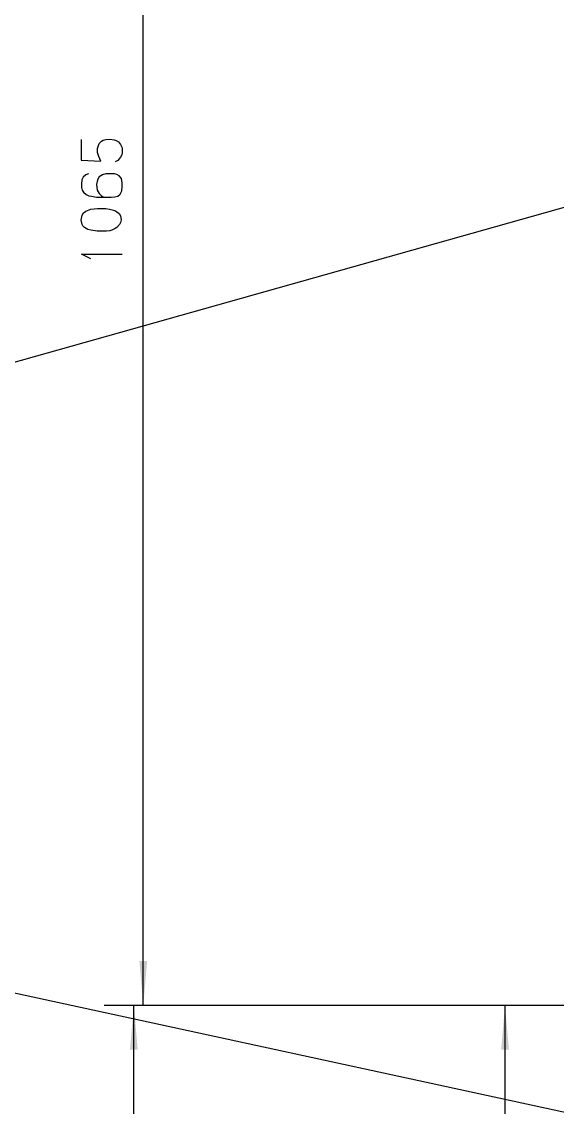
# Model space of a CAD drawing. Extents: x 0 to 8410, y 0 to 11890.
# Drawn here: x 1513 to 1874, y 7851 to 8583 of the extents above; entities that cross this region are included whole.
import ezdxf

# ---------------------------------------------------------------- set-up
doc = ezdxf.new("R2010")
doc.units = 0
doc.header["$MEASUREMENT"] = 0
doc.layers.add('6', color=7, linetype='Continuous')
doc.layers.add('8', color=7, linetype='Continuous')

# ---------------------------------------------------------------- blocks, each defined once
blk = doc.blocks.new('BLKENT10')
at = {"layer": '6', "color": 1, "linetype": 'Continuous'}
for p, q in [((2169.8, 7919.35), (1818.85, 7919.35)), ((1838.85, 4919.35), (1838.85, 7919.35))]:
    blk.add_line(p, q, dxfattribs=at)
blk.add_solid([(1838.85, 7919.35), (1841.46, 7889.47), (1836.23, 7889.47)], dxfattribs=at)
blk = doc.blocks.new('BLKENT272')
at = {"layer": '6', "color": 1, "linetype": 'Continuous'}
for p, q in [((2249.8, 7919.35), (1568.42, 7919.35)), ((1588.42, 7019.35), (1588.42, 7919.35))]:
    blk.add_line(p, q, dxfattribs=at)
blk.add_solid([(1588.42, 7919.35), (1591.03, 7889.47), (1585.8, 7889.47)], dxfattribs=at)
blk = doc.blocks.new('BLKENT303')
at = {"layer": '6', "color": 1, "linetype": 'Continuous'}
for p, q in [((1594.78, 7919.35), (1594.78, 8984.44)), ((2199.27, 7919.35), (1574.78, 7919.35))]:
    blk.add_line(p, q, dxfattribs=at)
at = {"layer": '6', "color": 2, "linetype": 'Continuous'}
for p, q in [((1552.92, 8503.38), (1552.92, 8489.47)), ((1563.98, 8497.16), (1565.1, 8500.63)), ((1565.1, 8500.63), (1566.5, 8502.28)), ((1566.5, 8502.28), (1567.76, 8502.92)), ((1567.76, 8502.92), (1569.44, 8503.29)), ((1569.44, 8503.29), (1572.24, 8503.47)), ((1572.24, 8503.47), (1575.04, 8503.19)), ((1575.04, 8503.19), (1576.58, 8502.65)), ((1576.58, 8502.65), (1577.98, 8501.82)), ((1577.98, 8501.82), (1579.52, 8499.99)), ((1563.98, 8494.5), (1563.98, 8497.16)), ((1564.68, 8491.76), (1563.98, 8494.5)), ((1579.52, 8499.99), (1580.5, 8497.7)), ((1580.5, 8494.41), (1580.22, 8493.04)), ((1580.5, 8497.7), (1580.5, 8494.41)), ((1552.92, 8489.47), (1566.22, 8488.74)), ((1566.22, 8488.74), (1564.68, 8491.76)), ((1576.72, 8488.74), (1575.88, 8488.19)), ((1577.7, 8489.19), (1576.72, 8488.74)), ((1579.52, 8491.39), (1577.7, 8489.19)), ((1580.22, 8493.04), (1579.52, 8491.39)), ((1556, 8479.5), (1554.32, 8477.85)), ((1557.82, 8480.14), (1556, 8479.5)), ((1567.34, 8479.59), (1565.1, 8478.21)), ((1569.58, 8480.14), (1567.34, 8479.59)), ((1573.36, 8480.14), (1569.58, 8480.14)), ((1575.32, 8480.14), (1573.36, 8480.14)), ((1577, 8479.68), (1575.32, 8480.14)), ((1578.54, 8478.85), (1577, 8479.68)), ((1580.08, 8477.12), (1578.54, 8478.85)), ((1553.34, 8476.02), (1553.06, 8473.27)), ((1553.06, 8473.27), (1553.06, 8470.99)), ((1554.32, 8477.85), (1553.34, 8476.02)), ((1563.98, 8476.2), (1563.28, 8472.91)), ((1563.28, 8472.91), (1563.7, 8469.25)), ((1565.1, 8478.21), (1563.98, 8476.2)), ((1580.64, 8474.19), (1580.08, 8477.12)), ((1580.36, 8468.61), (1580.64, 8471.72)), ((1580.64, 8471.72), (1580.64, 8474.19)), ((1553.06, 8470.99), (1553.48, 8469.25)), ((1553.48, 8469.25), (1554.46, 8467.78)), ((1554.46, 8467.78), (1556.14, 8466.32)), ((1556.14, 8466.32), (1557.96, 8465.31)), ((1557.96, 8465.31), (1559.78, 8465.04)), ((1559.78, 8465.04), (1563.14, 8464.49)), ((1563.14, 8464.49), (1573.22, 8464.49)), ((1563.7, 8469.25), (1564.96, 8466.87)), ((1564.96, 8466.87), (1566.5, 8465.31)), ((1566.5, 8465.31), (1567.62, 8464.67)), ((1573.22, 8464.49), (1575.6, 8464.67)), ((1575.6, 8464.67), (1577.56, 8465.22)), ((1577.56, 8465.22), (1579.24, 8466.41)), ((1579.24, 8466.41), (1580.36, 8468.61)), ((1559.36, 8456.25), (1563.84, 8456.8)), ((1563.84, 8456.8), (1567.48, 8456.8)), ((1567.48, 8456.8), (1569.44, 8456.71)), ((1569.44, 8456.71), (1571.96, 8456.35)), ((1552.78, 8449.03), (1553.48, 8452.32)), ((1553.48, 8452.32), (1554.46, 8453.97)), ((1554.46, 8453.97), (1556, 8454.97)), ((1556, 8454.97), (1559.36, 8456.25)), ((1571.96, 8456.35), (1573.78, 8455.89)), ((1573.78, 8455.89), (1575.6, 8455.34)), ((1575.6, 8455.34), (1577, 8454.61)), ((1577, 8454.61), (1578.54, 8453.51)), ((1578.54, 8453.51), (1579.38, 8451.95)), ((1579.38, 8451.95), (1579.94, 8449.48)), ((1553.48, 8445.91), (1552.78, 8449.03)), ((1554.04, 8445), (1553.48, 8445.91)), ((1555.02, 8443.99), (1554.04, 8445)), ((1556.14, 8443.35), (1555.02, 8443.99)), ((1557.4, 8442.71), (1556.14, 8443.35)), ((1559.5, 8442.07), (1557.4, 8442.71)), ((1563.56, 8441.52), (1559.5, 8442.07)), ((1573.5, 8442.25), (1572.24, 8441.8)), ((1575.88, 8443.35), (1573.5, 8442.25)), ((1577, 8444.08), (1575.88, 8443.35)), ((1578.68, 8445.91), (1577, 8444.08)), ((1579.52, 8447.29), (1578.68, 8445.91)), ((1579.94, 8449.12), (1579.52, 8447.29)), ((1568.46, 8441.52), (1563.56, 8441.52)), ((1569.86, 8441.61), (1568.46, 8441.52)), ((1572.24, 8441.8), (1569.86, 8441.61)), ((1559.5, 8422.86), (1553.2, 8425.97)), ((1553.2, 8425.97), (1580.64, 8425.97))]:
    blk.add_line(p, q, dxfattribs=at)
at = {"layer": '6', "color": 1, "linetype": 'Continuous'}
blk.add_solid([(1594.78, 7919.35), (1592.17, 7949.24), (1597.4, 7949.24)], dxfattribs=at)
blk = doc.blocks.new('BLKENT710')
at = {"layer": '8', "color": 1, "linetype": 'Continuous'}
blk.add_line((3043.81, 7594.78), (978.28, 8042.29), dxfattribs=at)
blk = doc.blocks.new('BLKENT722')
at = {"layer": '8', "color": 1, "linetype": 'Continuous'}
blk.add_line((1985.57, 8487.55), (978.28, 8203.73), dxfattribs=at)

msp = doc.modelspace()

# ---------------------------------------------------------------- block references
at = {"layer": '6'}
for name in ['BLKENT303', 'BLKENT722', 'BLKENT710', 'BLKENT272', 'BLKENT10']:
    msp.add_blockref(name, (0, 0), dxfattribs=at)

doc.saveas('drawing.dxf')
